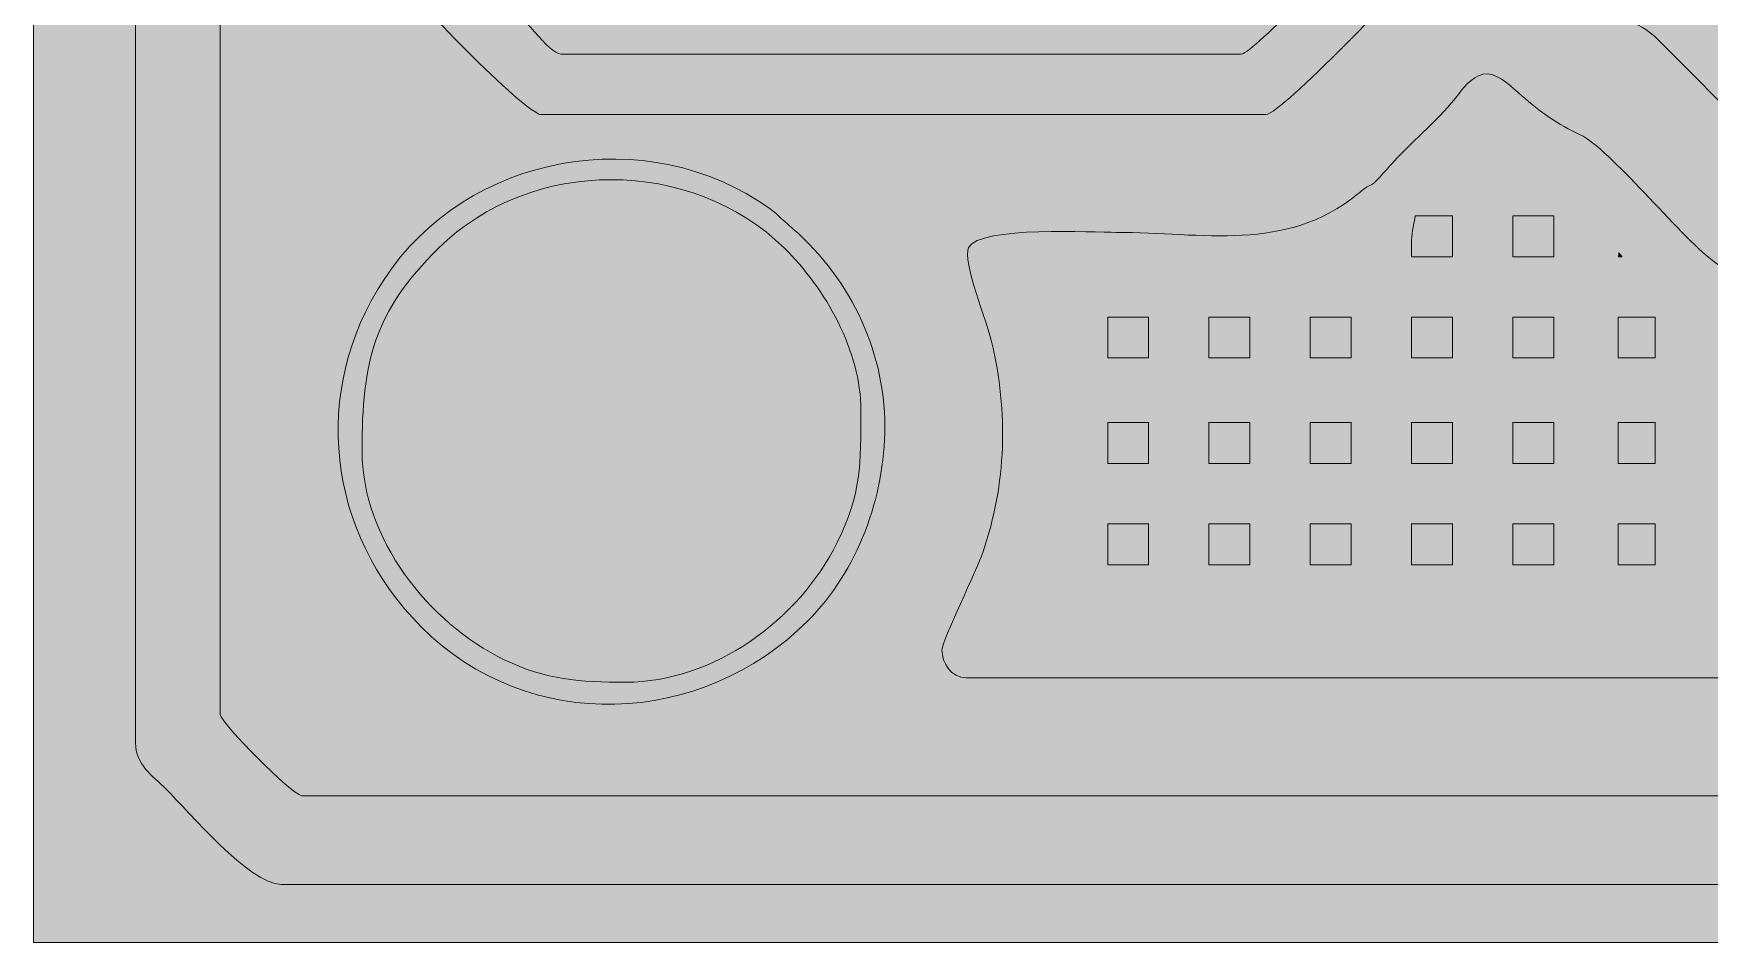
# Model space of a CAD drawing. Header units: centimetres. Extents: x 25 to 35.8, y -8.7 to 7.3.
# Drawn here: x 30.94 to 32.252, y -8.532 to -7.82 of the extents above; entities that cross this region are included whole.
import ezdxf

# ---------------------------------------------------------------- set-up
doc = ezdxf.new("R2010")
doc.units = ezdxf.units.CM
doc.header["$MEASUREMENT"] = 0
doc.layers.add('Layer 1', color=7, linetype='Continuous')

msp = doc.modelspace()

# ---------------------------------------------------------------- hatches: boundary and pattern name
at = {"layer": 'Layer 1', "true_color": 0x373435}
h = msp.add_hatch(color=250, dxfattribs=at)
edge = h.paths.add_edge_path()
edge.add_spline(control_points=[(35.77745, -1.10839), (35.77745, -1.10839), (35.77745, -8.53239), (35.77745, -8.53239), (35.77745, -8.53239), (30.93951, -8.53239), (30.93951, -8.53239), (30.93951, -8.53239), (30.93951, -1.10839), (30.93951, -1.10839), (30.93951, -1.10839), (35.77745, -1.10839), (35.77745, -1.10839)], knot_values=[0, 0, 0, 0, 0.25, 0.25, 0.25, 0.5, 0.5, 0.5, 0.75, 0.75, 0.75, 1, 1, 1, 1], degree=3, periodic=1)
h = msp.add_hatch(color=250, dxfattribs=at)
edge = h.paths.add_edge_path()
edge.add_spline(control_points=[(32.62337, -8.2873), (32.63618, -8.29073), (32.6405, -8.29642), (32.65702, -8.29642), (32.68964, -8.29642), (32.70435, -8.29317), (32.72679, -8.26769), (32.74755, -8.24412), (32.74572, -8.20861), (32.74572, -8.17913), (32.74572, -8.05296), (32.58631, -8.06451), (32.58404, -8.16621), (32.58371, -8.18112), (32.58833, -8.22464), (32.57955, -8.23542), (32.56919, -8.24815), (32.55475, -8.25971), (32.54301, -8.27145), (32.52298, -8.29147), (32.40591, -8.41433), (32.39357, -8.4174), (32.39357, -8.4174), (31.14947, -8.41741), (31.14947, -8.41741), (31.14149, -8.41605), (31.08705, -8.36159), (31.0857, -8.35373), (31.0857, -8.35373), (31.08568, -7.08726), (31.08568, -7.08726), (31.08808, -7.07629), (31.18237, -6.98686), (31.19829, -6.97093), (31.20502, -6.9642), (31.21814, -6.94714), (31.2265, -6.94477), (31.2265, -6.94477), (31.6257, -6.94422), (31.6257, -6.94422), (31.65722, -6.94359), (31.6748, -6.91656), (31.69502, -6.89633), (31.70928, -6.88207), (31.7459, -6.85069), (31.7459, -6.82992), (31.7459, -6.82992), (31.7459, -6.62992), (31.7459, -6.62992), (31.7459, -6.60748), (31.72052, -6.58902), (31.70613, -6.57463), (31.69392, -6.56242), (31.6722, -6.53667), (31.65774, -6.52959), (31.63605, -6.519), (31.34234, -6.52519), (31.29217, -6.52534), (31.28028, -6.52538), (31.26155, -6.52865), (31.25177, -6.52069), (31.2425, -6.51314), (31.18868, -6.45913), (31.18726, -6.45214), (31.18726, -6.45214), (31.18726, -4.04262), (31.18726, -4.04262), (31.18726, -4.03371), (31.23903, -3.98936), (31.2518, -3.97343), (31.27999, -3.98762), (31.31147, -3.99008), (31.33799, -3.97046), (31.35755, -3.95598), (31.37136, -3.93063), (31.37136, -3.90611), (31.37136, -3.83174), (31.27607, -3.79626), (31.22749, -3.86105), (31.20445, -3.89177), (31.2239, -3.9063), (31.20213, -3.92705), (31.18348, -3.94482), (31.11778, -4.00201), (31.11778, -4.02674), (31.11778, -4.02674), (31.11778, -6.46484), (31.11778, -6.46484), (31.11778, -6.49206), (31.14015, -6.50591), (31.15755, -6.52331), (31.17305, -6.53882), (31.20764, -6.57987), (31.22646, -6.58865), (31.24011, -6.59501), (31.25836, -6.59483), (31.27313, -6.59483), (31.27313, -6.59483), (31.5969, -6.59482), (31.5969, -6.59482), (31.60866, -6.59482), (31.62439, -6.59155), (31.63412, -6.59947), (31.64076, -6.60487), (31.67641, -6.63881), (31.67641, -6.64579), (31.67641, -6.64579), (31.67642, -6.81393), (31.67642, -6.81393), (31.67506, -6.82192), (31.62063, -6.87637), (31.61277, -6.87772), (31.61277, -6.87772), (31.20487, -6.8768), (31.20487, -6.8768), (31.19341, -6.87942), (31.19532, -6.87951), (31.18751, -6.88714), (31.18751, -6.88714), (31.1131, -6.96193), (31.1131, -6.96193), (31.09593, -6.97919), (31.01939, -7.04694), (31.01939, -7.06802), (31.01939, -7.06802), (31.01939, -8.37596), (31.01939, -8.37596), (31.01939, -8.39319), (31.03251, -8.40147), (31.04328, -8.41221), (31.06116, -8.43001), (31.10874, -8.48689), (31.13348, -8.48689), (31.13348, -8.48689), (32.40627, -8.48689), (32.40627, -8.48689), (32.42691, -8.48689), (32.4311, -8.48112), (32.44415, -8.46776), (32.47318, -8.43802), (32.50333, -8.40896), (32.53286, -8.37966), (32.55295, -8.35972), (32.57304, -8.33975), (32.59288, -8.31955), (32.60089, -8.3114), (32.61617, -8.29709), (32.62337, -8.2873)], knot_values=[0, 0, 0, 0, 0.0204082, 0.0204082, 0.0204082, 0.0408163, 0.0408163, 0.0408163, 0.0612245, 0.0612245, 0.0612245, 0.0816327, 0.0816327, 0.0816327, 0.1020408, 0.1020408, 0.1020408, 0.122449, 0.122449, 0.122449, 0.1428571, 0.1428571, 0.1428571, 0.1632653, 0.1632653, 0.1632653, 0.1836735, 0.1836735, 0.1836735, 0.2040816, 0.2040816, 0.2040816, 0.2244898, 0.2244898, 0.2244898, 0.244898, 0.244898, 0.244898, 0.2653061, 0.2653061, 0.2653061, 0.2857143, 0.2857143, 0.2857143, 0.3061224, 0.3061224, 0.3061224, 0.3265306, 0.3265306, 0.3265306, 0.3469388, 0.3469388, 0.3469388, 0.3673469, 0.3673469, 0.3673469, 0.3877551, 0.3877551, 0.3877551, 0.4081633, 0.4081633, 0.4081633, 0.4285714, 0.4285714, 0.4285714, 0.4489796, 0.4489796, 0.4489796, 0.4693878, 0.4693878, 0.4693878, 0.4897959, 0.4897959, 0.4897959, 0.5102041, 0.5102041, 0.5102041, 0.5306122, 0.5306122, 0.5306122, 0.5510204, 0.5510204, 0.5510204, 0.5714286, 0.5714286, 0.5714286, 0.5918367, 0.5918367, 0.5918367, 0.6122449, 0.6122449, 0.6122449, 0.6326531, 0.6326531, 0.6326531, 0.6530612, 0.6530612, 0.6530612, 0.6734694, 0.6734694, 0.6734694, 0.6938776, 0.6938776, 0.6938776, 0.7142857, 0.7142857, 0.7142857, 0.7346939, 0.7346939, 0.7346939, 0.755102, 0.755102, 0.755102, 0.7755102, 0.7755102, 0.7755102, 0.7959184, 0.7959184, 0.7959184, 0.8163265, 0.8163265, 0.8163265, 0.8367347, 0.8367347, 0.8367347, 0.8571429, 0.8571429, 0.8571429, 0.877551, 0.877551, 0.877551, 0.8979592, 0.8979592, 0.8979592, 0.9183673, 0.9183673, 0.9183673, 0.9387755, 0.9387755, 0.9387755, 0.9591837, 0.9591837, 0.9591837, 0.9795918, 0.9795918, 0.9795918, 1, 1, 1, 1], degree=3, periodic=1)
h = msp.add_hatch(color=250, dxfattribs=at)
edge = h.paths.add_edge_path()
edge.add_spline(control_points=[(31.27614, -7.72499), (31.27614, -7.72499), (31.3047, -7.72499), (31.3047, -7.72499), (31.3047, -7.72499), (31.3047, -7.62692), (31.3047, -7.62692), (31.3047, -7.62692), (31.19713, -7.62692), (31.19713, -7.62692), (31.19713, -7.62692), (31.19713, -7.72499), (31.19713, -7.72499), (31.19713, -7.72499), (31.22888, -7.72499), (31.22888, -7.72499), (31.22888, -7.72499), (31.22888, -7.77595), (31.22888, -7.77595), (31.22888, -7.78658), (31.326, -7.88372), (31.33662, -7.88372), (31.33662, -7.88372), (31.90477, -7.88372), (31.90477, -7.88372), (31.91714, -7.88372), (32.01497, -7.77947), (32.03147, -7.763), (32.04554, -7.74896), (32.05534, -7.74448), (32.05695, -7.72198), (32.05695, -7.72198), (32.05695, -7.54255), (32.05695, -7.54255), (32.06114, -7.53923), (32.06433, -7.53451), (32.06982, -7.53451), (32.06982, -7.53451), (32.13658, -7.53451), (32.13658, -7.53451), (32.1361, -7.5457), (32.13393, -7.55991), (32.14917, -7.55991), (32.14917, -7.55991), (32.24422, -7.55991), (32.24422, -7.55991), (32.24422, -7.55991), (32.24422, -7.46184), (32.24422, -7.46184), (32.24422, -7.46184), (32.13665, -7.46184), (32.13665, -7.46184), (32.13665, -7.46184), (32.13665, -7.48721), (32.13665, -7.48721), (32.11422, -7.48686), (32.06462, -7.48306), (32.0473, -7.48999), (32.03506, -7.49489), (32.02462, -7.50632), (32.0159, -7.51586), (32.00172, -7.53135), (32.0065, -7.55372), (32.00651, -7.57278), (32.00654, -7.61624), (32.00674, -7.6597), (32.00674, -7.70316), (32.00674, -7.72823), (32.00099, -7.72469), (31.9828, -7.74288), (31.96949, -7.75619), (31.89557, -7.83487), (31.88573, -7.83645), (31.88573, -7.83645), (31.35249, -7.83645), (31.35249, -7.83645), (31.34398, -7.83645), (31.31944, -7.8036), (31.31257, -7.79681), (31.2746, -7.75926), (31.27607, -7.77449), (31.27614, -7.72499)], knot_values=[0, 0, 0, 0, 0.037037, 0.037037, 0.037037, 0.0740741, 0.0740741, 0.0740741, 0.1111111, 0.1111111, 0.1111111, 0.1481481, 0.1481481, 0.1481481, 0.1851852, 0.1851852, 0.1851852, 0.2222222, 0.2222222, 0.2222222, 0.2592593, 0.2592593, 0.2592593, 0.2962963, 0.2962963, 0.2962963, 0.3333333, 0.3333333, 0.3333333, 0.3703704, 0.3703704, 0.3703704, 0.4074074, 0.4074074, 0.4074074, 0.4444444, 0.4444444, 0.4444444, 0.4814815, 0.4814815, 0.4814815, 0.5185185, 0.5185185, 0.5185185, 0.5555556, 0.5555556, 0.5555556, 0.5925926, 0.5925926, 0.5925926, 0.6296296, 0.6296296, 0.6296296, 0.6666667, 0.6666667, 0.6666667, 0.7037037, 0.7037037, 0.7037037, 0.7407407, 0.7407407, 0.7407407, 0.7777778, 0.7777778, 0.7777778, 0.8148148, 0.8148148, 0.8148148, 0.8518519, 0.8518519, 0.8518519, 0.8888889, 0.8888889, 0.8888889, 0.9259259, 0.9259259, 0.9259259, 0.962963, 0.962963, 0.962963, 1, 1, 1, 1], degree=3, periodic=1)
h = msp.add_hatch(color=250, dxfattribs=at)
edge = h.paths.add_edge_path()
edge.add_spline(control_points=[(33.07616, -7.48723), (33.01911, -7.48696), (33.02649, -7.47928), (32.98545, -7.52365), (32.97414, -7.53588), (32.97748, -7.54114), (32.97767, -7.55681), (32.97767, -7.55681), (32.97777, -7.67119), (32.97777, -7.67119), (32.97778, -7.68728), (32.98288, -7.72637), (32.97169, -7.73847), (32.95366, -7.75797), (32.83, -7.884), (32.81889, -7.88724), (32.81889, -7.88724), (32.34279, -7.88724), (32.34279, -7.88724), (32.33276, -7.88724), (32.31721, -7.86292), (32.31089, -7.85575), (32.30046, -7.8439), (32.28861, -7.8334), (32.27746, -7.82225), (32.26635, -7.81113), (32.25524, -7.80002), (32.24413, -7.78891), (32.21119, -7.75596), (32.21545, -7.77051), (32.21564, -7.72499), (32.21564, -7.72499), (32.24422, -7.72499), (32.24422, -7.72499), (32.24422, -7.72499), (32.24422, -7.62692), (32.24422, -7.62692), (32.24422, -7.62692), (32.13665, -7.62692), (32.13665, -7.62692), (32.13665, -7.62692), (32.13665, -7.72499), (32.13665, -7.72499), (32.13665, -7.72499), (32.16839, -7.72499), (32.16839, -7.72499), (32.16844, -7.85967), (32.17199, -7.78367), (32.21297, -7.82643), (32.21297, -7.82643), (32.28592, -7.8995), (32.28592, -7.8995), (32.29424, -7.90783), (32.31524, -7.93451), (32.32692, -7.93451), (32.32692, -7.93451), (32.83159, -7.93451), (32.83159, -7.93451), (32.848, -7.93451), (32.84953, -7.92738), (32.85842, -7.91702), (32.85842, -7.91702), (32.99263, -7.78442), (32.99263, -7.78442), (33.00291, -7.78218), (33.01431, -7.78752), (33.02169, -7.7745), (33.0286, -7.7623), (33.02511, -7.61211), (33.02503, -7.58546), (33.02487, -7.5332), (33.02749, -7.53444), (33.07609, -7.53451), (33.07561, -7.54571), (33.07344, -7.55991), (33.08869, -7.55991), (33.08869, -7.55991), (33.18373, -7.55991), (33.18373, -7.55991), (33.18373, -7.55991), (33.18373, -7.46184), (33.18373, -7.46184), (33.18373, -7.46184), (33.07616, -7.46184), (33.07616, -7.46184), (33.07616, -7.46184), (33.07616, -7.48723), (33.07616, -7.48723)], knot_values=[0, 0, 0, 0, 0.0344828, 0.0344828, 0.0344828, 0.0689655, 0.0689655, 0.0689655, 0.1034483, 0.1034483, 0.1034483, 0.137931, 0.137931, 0.137931, 0.1724138, 0.1724138, 0.1724138, 0.2068966, 0.2068966, 0.2068966, 0.2413793, 0.2413793, 0.2413793, 0.2758621, 0.2758621, 0.2758621, 0.3103448, 0.3103448, 0.3103448, 0.3448276, 0.3448276, 0.3448276, 0.3793103, 0.3793103, 0.3793103, 0.4137931, 0.4137931, 0.4137931, 0.4482759, 0.4482759, 0.4482759, 0.4827586, 0.4827586, 0.4827586, 0.5172414, 0.5172414, 0.5172414, 0.5517241, 0.5517241, 0.5517241, 0.5862069, 0.5862069, 0.5862069, 0.6206897, 0.6206897, 0.6206897, 0.6551724, 0.6551724, 0.6551724, 0.6896552, 0.6896552, 0.6896552, 0.7241379, 0.7241379, 0.7241379, 0.7586207, 0.7586207, 0.7586207, 0.7931034, 0.7931034, 0.7931034, 0.8275862, 0.8275862, 0.8275862, 0.862069, 0.862069, 0.862069, 0.8965517, 0.8965517, 0.8965517, 0.9310345, 0.9310345, 0.9310345, 0.9655172, 0.9655172, 0.9655172, 1, 1, 1, 1], degree=3, periodic=1)
h = msp.add_hatch(color=250, dxfattribs=at)
edge = h.paths.add_edge_path()
edge.add_spline(control_points=[(32.52988, -8.05215), (32.52988, -8.02069), (32.48741, -8.02691), (32.46658, -8.02692), (32.44013, -8.02693), (32.41367, -8.02692), (32.38722, -8.02692), (32.32932, -8.02692), (32.30392, -8.03571), (32.25567, -7.99903), (32.22721, -7.9774), (32.17388, -7.9104), (32.15094, -7.89972), (32.13344, -7.89158), (32.11953, -7.88162), (32.10506, -7.86906), (32.09826, -7.86314), (32.08747, -7.85223), (32.07799, -7.85201), (32.06868, -7.85179), (32.0611, -7.86073), (32.05599, -7.86746), (32.04108, -7.8871), (32.0215, -7.90257), (32.00489, -7.92073), (32.00319, -7.92258), (31.99023, -7.93732), (31.98827, -7.93838), (31.98359, -7.94036), (31.9808, -7.94274), (31.97681, -7.94598), (31.91993, -7.9922), (31.8554, -7.97613), (31.78733, -7.97613), (31.77099, -7.97613), (31.68081, -7.97093), (31.67186, -7.98806), (31.66655, -7.99822), (31.68675, -8.04801), (31.68994, -8.06161), (31.70305, -8.11744), (31.70155, -8.17259), (31.68301, -8.22692), (31.6789, -8.23898), (31.65102, -8.29676), (31.65102, -8.30294), (31.65102, -8.31367), (31.65829, -8.32499), (31.66989, -8.32499), (31.66989, -8.32499), (32.35548, -8.32499), (32.35548, -8.32499), (32.36804, -8.32499), (32.45552, -8.23077), (32.47107, -8.21539), (32.48585, -8.20078), (32.4917, -8.19977), (32.49196, -8.17615), (32.49229, -8.14593), (32.49664, -8.11495), (32.51094, -8.08794), (32.51547, -8.07938), (32.52988, -8.06081), (32.52988, -8.05215)], knot_values=[0, 0, 0, 0, 0.047619, 0.047619, 0.047619, 0.0952381, 0.0952381, 0.0952381, 0.1428571, 0.1428571, 0.1428571, 0.1904762, 0.1904762, 0.1904762, 0.2380952, 0.2380952, 0.2380952, 0.2857143, 0.2857143, 0.2857143, 0.3333333, 0.3333333, 0.3333333, 0.3809524, 0.3809524, 0.3809524, 0.4285714, 0.4285714, 0.4285714, 0.4761905, 0.4761905, 0.4761905, 0.5238095, 0.5238095, 0.5238095, 0.5714286, 0.5714286, 0.5714286, 0.6190476, 0.6190476, 0.6190476, 0.6666667, 0.6666667, 0.6666667, 0.7142857, 0.7142857, 0.7142857, 0.7619048, 0.7619048, 0.7619048, 0.8095238, 0.8095238, 0.8095238, 0.8571429, 0.8571429, 0.8571429, 0.9047619, 0.9047619, 0.9047619, 0.952381, 0.952381, 0.952381, 1, 1, 1, 1], degree=3, periodic=1)
h = msp.add_hatch(color=250, dxfattribs=at)
edge = h.paths.add_edge_path()
edge.add_spline(control_points=[(31.60624, -8.12834), (31.60624, -8.06621), (31.57711, -8.00912), (31.52998, -7.9695), (31.52516, -7.96545), (31.52139, -7.9613), (31.51619, -7.95756), (31.42017, -7.88866), (31.27899, -7.91392), (31.21402, -8.01293), (31.15636, -8.1008), (31.16939, -8.21123), (31.24321, -8.28525), (31.3274, -8.36968), (31.46268, -8.36374), (31.54589, -8.28051), (31.58519, -8.24121), (31.60624, -8.18346), (31.60624, -8.12834)], knot_values=[0, 0, 0, 0, 0.1666667, 0.1666667, 0.1666667, 0.3333333, 0.3333333, 0.3333333, 0.5, 0.5, 0.5, 0.6666667, 0.6666667, 0.6666667, 0.8333333, 0.8333333, 0.8333333, 1, 1, 1, 1], degree=3, periodic=1)
h = msp.add_hatch(color=250, dxfattribs=at)
edge = h.paths.add_edge_path()
edge.add_spline(control_points=[(31.58754, -8.11564), (31.58754, -8.15791), (31.58805, -8.18017), (31.56888, -8.21916), (31.53902, -8.27985), (31.47222, -8.32851), (31.40327, -8.32851), (31.36711, -8.32851), (31.34142, -8.32685), (31.30823, -8.31089), (31.24865, -8.28223), (31.19679, -8.2152), (31.19679, -8.14738), (31.19679, -8.07721), (31.20581, -8.03885), (31.25693, -7.98834), (31.32925, -7.91689), (31.455, -7.91721), (31.52741, -7.98834), (31.55994, -8.0203), (31.58754, -8.06916), (31.58754, -8.11564)], knot_values=[0, 0, 0, 0, 0.1428571, 0.1428571, 0.1428571, 0.2857143, 0.2857143, 0.2857143, 0.4285714, 0.4285714, 0.4285714, 0.5714286, 0.5714286, 0.5714286, 0.7142857, 0.7142857, 0.7142857, 0.8571429, 0.8571429, 0.8571429, 1, 1, 1, 1], degree=3, periodic=1)
h = msp.add_hatch(color=250, dxfattribs=at)
edge = h.paths.add_edge_path()
edge.add_spline(control_points=[(32.05095, -7.96308), (32.05095, -7.96308), (32.05095, -7.99518), (32.05095, -7.99518), (32.05095, -7.99518), (32.01886, -7.99518), (32.01886, -7.99518), (32.01886, -7.99518), (32.01886, -7.9823), (32.01886, -7.9823), (32.01886, -7.97503), (32.02081, -7.96967), (32.02172, -7.96308), (32.02172, -7.96308), (32.05095, -7.96308), (32.05095, -7.96308)], knot_values=[0, 0, 0, 0, 0.2, 0.2, 0.2, 0.4, 0.4, 0.4, 0.6, 0.6, 0.6, 0.8, 0.8, 0.8, 1, 1, 1, 1], degree=3, periodic=1)
h = msp.add_hatch(color=250, dxfattribs=at)
edge = h.paths.add_edge_path()
edge.add_spline(control_points=[(32.1303, -7.96308), (32.1303, -7.96308), (32.1303, -7.99518), (32.1303, -7.99518), (32.1303, -7.99518), (32.09821, -7.99518), (32.09821, -7.99518), (32.09821, -7.99518), (32.09821, -7.96308), (32.09821, -7.96308), (32.09821, -7.96308), (32.1303, -7.96308), (32.1303, -7.96308)], knot_values=[0, 0, 0, 0, 0.25, 0.25, 0.25, 0.5, 0.5, 0.5, 0.75, 0.75, 0.75, 1, 1, 1, 1], degree=3, periodic=1)
h = msp.add_hatch(color=250, dxfattribs=at)
edge = h.paths.add_edge_path()
edge.add_spline(control_points=[(32.18106, -7.9922), (32.18106, -7.9922), (32.18372, -7.99518), (32.18372, -7.99518), (32.18372, -7.99518), (32.1809, -7.99518), (32.1809, -7.99518), (32.1809, -7.99518), (32.18106, -7.9922), (32.18106, -7.9922)], knot_values=[0, 0, 0, 0, 0.3333333, 0.3333333, 0.3333333, 0.6666667, 0.6666667, 0.6666667, 1, 1, 1, 1], degree=3, periodic=1)
h = msp.add_hatch(color=250, dxfattribs=at)
edge = h.paths.add_edge_path()
edge.add_spline(control_points=[(31.8129, -8.04245), (31.8129, -8.04245), (31.8129, -8.07454), (31.8129, -8.07454), (31.8129, -8.07454), (31.78081, -8.07454), (31.78081, -8.07454), (31.78081, -8.07454), (31.78081, -8.04245), (31.78081, -8.04245), (31.78081, -8.04245), (31.8129, -8.04245), (31.8129, -8.04245)], knot_values=[0, 0, 0, 0, 0.25, 0.25, 0.25, 0.5, 0.5, 0.5, 0.75, 0.75, 0.75, 1, 1, 1, 1], degree=3, periodic=1)
h = msp.add_hatch(color=250, dxfattribs=at)
edge = h.paths.add_edge_path()
edge.add_spline(control_points=[(31.89225, -8.04245), (31.89225, -8.04245), (31.89225, -8.07454), (31.89225, -8.07454), (31.89225, -8.07454), (31.86016, -8.07454), (31.86016, -8.07454), (31.86016, -8.07454), (31.86016, -8.04245), (31.86016, -8.04245), (31.86016, -8.04245), (31.89225, -8.04245), (31.89225, -8.04245)], knot_values=[0, 0, 0, 0, 0.25, 0.25, 0.25, 0.5, 0.5, 0.5, 0.75, 0.75, 0.75, 1, 1, 1, 1], degree=3, periodic=1)
h = msp.add_hatch(color=250, dxfattribs=at)
edge = h.paths.add_edge_path()
edge.add_spline(control_points=[(31.9716, -8.04245), (31.9716, -8.04245), (31.9716, -8.07454), (31.9716, -8.07454), (31.9716, -8.07454), (31.93951, -8.07454), (31.93951, -8.07454), (31.93951, -8.07454), (31.93951, -8.04245), (31.93951, -8.04245), (31.93951, -8.04245), (31.9716, -8.04245), (31.9716, -8.04245)], knot_values=[0, 0, 0, 0, 0.25, 0.25, 0.25, 0.5, 0.5, 0.5, 0.75, 0.75, 0.75, 1, 1, 1, 1], degree=3, periodic=1)
h = msp.add_hatch(color=250, dxfattribs=at)
edge = h.paths.add_edge_path()
edge.add_spline(control_points=[(32.05095, -8.04245), (32.05095, -8.04245), (32.05095, -8.07454), (32.05095, -8.07454), (32.05095, -8.07454), (32.01886, -8.07454), (32.01886, -8.07454), (32.01886, -8.07454), (32.01886, -8.04245), (32.01886, -8.04245), (32.01886, -8.04245), (32.05095, -8.04245), (32.05095, -8.04245)], knot_values=[0, 0, 0, 0, 0.25, 0.25, 0.25, 0.5, 0.5, 0.5, 0.75, 0.75, 0.75, 1, 1, 1, 1], degree=3, periodic=1)
h = msp.add_hatch(color=250, dxfattribs=at)
edge = h.paths.add_edge_path()
edge.add_spline(control_points=[(32.1303, -8.04245), (32.1303, -8.04245), (32.1303, -8.07454), (32.1303, -8.07454), (32.1303, -8.07454), (32.09821, -8.07454), (32.09821, -8.07454), (32.09821, -8.07454), (32.09821, -8.04245), (32.09821, -8.04245), (32.09821, -8.04245), (32.1303, -8.04245), (32.1303, -8.04245)], knot_values=[0, 0, 0, 0, 0.25, 0.25, 0.25, 0.5, 0.5, 0.5, 0.75, 0.75, 0.75, 1, 1, 1, 1], degree=3, periodic=1)
h = msp.add_hatch(color=250, dxfattribs=at)
edge = h.paths.add_edge_path()
edge.add_spline(control_points=[(32.20965, -8.04245), (32.20965, -8.04245), (32.20965, -8.07454), (32.20965, -8.07454), (32.20965, -8.07454), (32.18074, -8.07454), (32.18074, -8.07454), (32.18074, -8.07454), (32.18074, -8.04245), (32.18074, -8.04245), (32.18074, -8.04245), (32.20965, -8.04245), (32.20965, -8.04245)], knot_values=[0, 0, 0, 0, 0.25, 0.25, 0.25, 0.5, 0.5, 0.5, 0.75, 0.75, 0.75, 1, 1, 1, 1], degree=3, periodic=1)
h = msp.add_hatch(color=250, dxfattribs=at)
edge = h.paths.add_edge_path()
edge.add_spline(control_points=[(31.8129, -8.12499), (31.8129, -8.12499), (31.8129, -8.15708), (31.8129, -8.15708), (31.8129, -8.15708), (31.78081, -8.15708), (31.78081, -8.15708), (31.78081, -8.15708), (31.78081, -8.12499), (31.78081, -8.12499), (31.78081, -8.12499), (31.8129, -8.12499), (31.8129, -8.12499)], knot_values=[0, 0, 0, 0, 0.25, 0.25, 0.25, 0.5, 0.5, 0.5, 0.75, 0.75, 0.75, 1, 1, 1, 1], degree=3, periodic=1)
h = msp.add_hatch(color=250, dxfattribs=at)
edge = h.paths.add_edge_path()
edge.add_spline(control_points=[(31.89225, -8.12499), (31.89225, -8.12499), (31.89225, -8.15708), (31.89225, -8.15708), (31.89225, -8.15708), (31.86016, -8.15708), (31.86016, -8.15708), (31.86016, -8.15708), (31.86016, -8.12499), (31.86016, -8.12499), (31.86016, -8.12499), (31.89225, -8.12499), (31.89225, -8.12499)], knot_values=[0, 0, 0, 0, 0.25, 0.25, 0.25, 0.5, 0.5, 0.5, 0.75, 0.75, 0.75, 1, 1, 1, 1], degree=3, periodic=1)
h = msp.add_hatch(color=250, dxfattribs=at)
edge = h.paths.add_edge_path()
edge.add_spline(control_points=[(31.9716, -8.12499), (31.9716, -8.12499), (31.9716, -8.15708), (31.9716, -8.15708), (31.9716, -8.15708), (31.93951, -8.15708), (31.93951, -8.15708), (31.93951, -8.15708), (31.93951, -8.12499), (31.93951, -8.12499), (31.93951, -8.12499), (31.9716, -8.12499), (31.9716, -8.12499)], knot_values=[0, 0, 0, 0, 0.25, 0.25, 0.25, 0.5, 0.5, 0.5, 0.75, 0.75, 0.75, 1, 1, 1, 1], degree=3, periodic=1)
h = msp.add_hatch(color=250, dxfattribs=at)
edge = h.paths.add_edge_path()
edge.add_spline(control_points=[(32.05095, -8.12499), (32.05095, -8.12499), (32.05095, -8.15708), (32.05095, -8.15708), (32.05095, -8.15708), (32.01886, -8.15708), (32.01886, -8.15708), (32.01886, -8.15708), (32.01886, -8.12499), (32.01886, -8.12499), (32.01886, -8.12499), (32.05095, -8.12499), (32.05095, -8.12499)], knot_values=[0, 0, 0, 0, 0.25, 0.25, 0.25, 0.5, 0.5, 0.5, 0.75, 0.75, 0.75, 1, 1, 1, 1], degree=3, periodic=1)
h = msp.add_hatch(color=250, dxfattribs=at)
edge = h.paths.add_edge_path()
edge.add_spline(control_points=[(32.1303, -8.12499), (32.1303, -8.12499), (32.1303, -8.15708), (32.1303, -8.15708), (32.1303, -8.15708), (32.09821, -8.15708), (32.09821, -8.15708), (32.09821, -8.15708), (32.09821, -8.12499), (32.09821, -8.12499), (32.09821, -8.12499), (32.1303, -8.12499), (32.1303, -8.12499)], knot_values=[0, 0, 0, 0, 0.25, 0.25, 0.25, 0.5, 0.5, 0.5, 0.75, 0.75, 0.75, 1, 1, 1, 1], degree=3, periodic=1)
h = msp.add_hatch(color=250, dxfattribs=at)
edge = h.paths.add_edge_path()
edge.add_spline(control_points=[(32.20965, -8.12499), (32.20965, -8.12499), (32.20965, -8.15708), (32.20965, -8.15708), (32.20965, -8.15708), (32.18074, -8.15708), (32.18074, -8.15708), (32.18074, -8.15708), (32.18074, -8.12499), (32.18074, -8.12499), (32.18074, -8.12499), (32.20965, -8.12499), (32.20965, -8.12499)], knot_values=[0, 0, 0, 0, 0.25, 0.25, 0.25, 0.5, 0.5, 0.5, 0.75, 0.75, 0.75, 1, 1, 1, 1], degree=3, periodic=1)
h = msp.add_hatch(color=250, dxfattribs=at)
edge = h.paths.add_edge_path()
edge.add_spline(control_points=[(31.8129, -8.20435), (31.8129, -8.20435), (31.8129, -8.23645), (31.8129, -8.23645), (31.8129, -8.23645), (31.78081, -8.23645), (31.78081, -8.23645), (31.78081, -8.23645), (31.78081, -8.20435), (31.78081, -8.20435), (31.78081, -8.20435), (31.8129, -8.20435), (31.8129, -8.20435)], knot_values=[0, 0, 0, 0, 0.25, 0.25, 0.25, 0.5, 0.5, 0.5, 0.75, 0.75, 0.75, 1, 1, 1, 1], degree=3, periodic=1)
h = msp.add_hatch(color=250, dxfattribs=at)
edge = h.paths.add_edge_path()
edge.add_spline(control_points=[(31.89225, -8.20435), (31.89225, -8.20435), (31.89225, -8.23645), (31.89225, -8.23645), (31.89225, -8.23645), (31.86016, -8.23645), (31.86016, -8.23645), (31.86016, -8.23645), (31.86016, -8.20435), (31.86016, -8.20435), (31.86016, -8.20435), (31.89225, -8.20435), (31.89225, -8.20435)], knot_values=[0, 0, 0, 0, 0.25, 0.25, 0.25, 0.5, 0.5, 0.5, 0.75, 0.75, 0.75, 1, 1, 1, 1], degree=3, periodic=1)
h = msp.add_hatch(color=250, dxfattribs=at)
edge = h.paths.add_edge_path()
edge.add_spline(control_points=[(31.9716, -8.20435), (31.9716, -8.20435), (31.9716, -8.23645), (31.9716, -8.23645), (31.9716, -8.23645), (31.93951, -8.23645), (31.93951, -8.23645), (31.93951, -8.23645), (31.93951, -8.20435), (31.93951, -8.20435), (31.93951, -8.20435), (31.9716, -8.20435), (31.9716, -8.20435)], knot_values=[0, 0, 0, 0, 0.25, 0.25, 0.25, 0.5, 0.5, 0.5, 0.75, 0.75, 0.75, 1, 1, 1, 1], degree=3, periodic=1)
h = msp.add_hatch(color=250, dxfattribs=at)
edge = h.paths.add_edge_path()
edge.add_spline(control_points=[(32.05095, -8.20435), (32.05095, -8.20435), (32.05095, -8.23645), (32.05095, -8.23645), (32.05095, -8.23645), (32.01886, -8.23645), (32.01886, -8.23645), (32.01886, -8.23645), (32.01886, -8.20435), (32.01886, -8.20435), (32.01886, -8.20435), (32.05095, -8.20435), (32.05095, -8.20435)], knot_values=[0, 0, 0, 0, 0.25, 0.25, 0.25, 0.5, 0.5, 0.5, 0.75, 0.75, 0.75, 1, 1, 1, 1], degree=3, periodic=1)
h = msp.add_hatch(color=250, dxfattribs=at)
edge = h.paths.add_edge_path()
edge.add_spline(control_points=[(32.1303, -8.20435), (32.1303, -8.20435), (32.1303, -8.23645), (32.1303, -8.23645), (32.1303, -8.23645), (32.09821, -8.23645), (32.09821, -8.23645), (32.09821, -8.23645), (32.09821, -8.20435), (32.09821, -8.20435), (32.09821, -8.20435), (32.1303, -8.20435), (32.1303, -8.20435)], knot_values=[0, 0, 0, 0, 0.25, 0.25, 0.25, 0.5, 0.5, 0.5, 0.75, 0.75, 0.75, 1, 1, 1, 1], degree=3, periodic=1)
h = msp.add_hatch(color=250, dxfattribs=at)
edge = h.paths.add_edge_path()
edge.add_spline(control_points=[(32.20965, -8.20435), (32.20965, -8.20435), (32.20965, -8.23645), (32.20965, -8.23645), (32.20965, -8.23645), (32.18074, -8.23645), (32.18074, -8.23645), (32.18074, -8.23645), (32.18074, -8.20435), (32.18074, -8.20435), (32.18074, -8.20435), (32.20965, -8.20435), (32.20965, -8.20435)], knot_values=[0, 0, 0, 0, 0.25, 0.25, 0.25, 0.5, 0.5, 0.5, 0.75, 0.75, 0.75, 1, 1, 1, 1], degree=3, periodic=1)

# ---------------------------------------------------------------- linework, layer by layer
at = {"layer": 'Layer 1', "color": 250, "lineweight": 9}
for points, knots in [([(35.77745, -1.10839), (35.77745, -1.10839), (35.77745, -8.53239), (35.77745, -8.53239), (35.77745, -8.53239), (30.93951, -8.53239), (30.93951, -8.53239), (30.93951, -8.53239), (30.93951, -1.10839), (30.93951, -1.10839), (30.93951, -1.10839), (35.77745, -1.10839), (35.77745, -1.10839)], [0, 0, 0, 0, 0.25, 0.25, 0.25, 0.5, 0.5, 0.5, 0.75, 0.75, 0.75, 1, 1, 1, 1]), ([(32.62337, -8.2873), (32.63618, -8.29073), (32.6405, -8.29642), (32.65702, -8.29642), (32.68964, -8.29642), (32.70435, -8.29317), (32.72679, -8.26769), (32.74755, -8.24412), (32.74572, -8.20861), (32.74572, -8.17913), (32.74572, -8.05296), (32.58631, -8.06451), (32.58404, -8.16621), (32.58371, -8.18112), (32.58833, -8.22464), (32.57955, -8.23542), (32.56919, -8.24815), (32.55475, -8.25971), (32.54301, -8.27145), (32.52298, -8.29147), (32.40591, -8.41433), (32.39357, -8.4174), (32.39357, -8.4174), (31.14947, -8.41741), (31.14947, -8.41741), (31.14149, -8.41605), (31.08705, -8.36159), (31.0857, -8.35373), (31.0857, -8.35373), (31.08568, -7.08726), (31.08568, -7.08726), (31.08808, -7.07629), (31.18237, -6.98686), (31.19829, -6.97093), (31.20502, -6.9642), (31.21814, -6.94714), (31.2265, -6.94477), (31.2265, -6.94477), (31.6257, -6.94422), (31.6257, -6.94422), (31.65722, -6.94359), (31.6748, -6.91656), (31.69502, -6.89633), (31.70928, -6.88207), (31.7459, -6.85069), (31.7459, -6.82992), (31.7459, -6.82992), (31.7459, -6.62992), (31.7459, -6.62992), (31.7459, -6.60748), (31.72052, -6.58902), (31.70613, -6.57463), (31.69392, -6.56242), (31.6722, -6.53667), (31.65774, -6.52959), (31.63605, -6.519), (31.34234, -6.52519), (31.29217, -6.52534), (31.28028, -6.52538), (31.26155, -6.52865), (31.25177, -6.52069), (31.2425, -6.51314), (31.18868, -6.45913), (31.18726, -6.45214), (31.18726, -6.45214), (31.18726, -4.04262), (31.18726, -4.04262), (31.18726, -4.03371), (31.23903, -3.98936), (31.2518, -3.97343), (31.27999, -3.98762), (31.31147, -3.99008), (31.33799, -3.97046), (31.35755, -3.95598), (31.37136, -3.93063), (31.37136, -3.90611), (31.37136, -3.83174), (31.27607, -3.79626), (31.22749, -3.86105), (31.20445, -3.89177), (31.2239, -3.9063), (31.20213, -3.92705), (31.18348, -3.94482), (31.11778, -4.00201), (31.11778, -4.02674), (31.11778, -4.02674), (31.11778, -6.46484), (31.11778, -6.46484), (31.11778, -6.49206), (31.14015, -6.50591), (31.15755, -6.52331), (31.17305, -6.53882), (31.20764, -6.57987), (31.22646, -6.58865), (31.24011, -6.59501), (31.25836, -6.59483), (31.27313, -6.59483), (31.27313, -6.59483), (31.5969, -6.59482), (31.5969, -6.59482), (31.60866, -6.59482), (31.62439, -6.59155), (31.63412, -6.59947), (31.64076, -6.60487), (31.67641, -6.63881), (31.67641, -6.64579), (31.67641, -6.64579), (31.67642, -6.81393), (31.67642, -6.81393), (31.67506, -6.82192), (31.62063, -6.87637), (31.61277, -6.87772), (31.61277, -6.87772), (31.20487, -6.8768), (31.20487, -6.8768), (31.19341, -6.87942), (31.19532, -6.87951), (31.18751, -6.88714), (31.18751, -6.88714), (31.1131, -6.96193), (31.1131, -6.96193), (31.09593, -6.97919), (31.01939, -7.04694), (31.01939, -7.06802), (31.01939, -7.06802), (31.01939, -8.37596), (31.01939, -8.37596), (31.01939, -8.39319), (31.03251, -8.40147), (31.04328, -8.41221), (31.06116, -8.43001), (31.10874, -8.48689), (31.13348, -8.48689), (31.13348, -8.48689), (32.40627, -8.48689), (32.40627, -8.48689), (32.42691, -8.48689), (32.4311, -8.48112), (32.44415, -8.46776), (32.47318, -8.43802), (32.50333, -8.40896), (32.53286, -8.37966), (32.55295, -8.35972), (32.57304, -8.33975), (32.59288, -8.31955), (32.60089, -8.3114), (32.61617, -8.29709), (32.62337, -8.2873)], [0, 0, 0, 0, 0.0204082, 0.0204082, 0.0204082, 0.0408163, 0.0408163, 0.0408163, 0.0612245, 0.0612245, 0.0612245, 0.0816327, 0.0816327, 0.0816327, 0.1020408, 0.1020408, 0.1020408, 0.122449, 0.122449, 0.122449, 0.1428571, 0.1428571, 0.1428571, 0.1632653, 0.1632653, 0.1632653, 0.1836735, 0.1836735, 0.1836735, 0.2040816, 0.2040816, 0.2040816, 0.2244898, 0.2244898, 0.2244898, 0.244898, 0.244898, 0.244898, 0.2653061, 0.2653061, 0.2653061, 0.2857143, 0.2857143, 0.2857143, 0.3061224, 0.3061224, 0.3061224, 0.3265306, 0.3265306, 0.3265306, 0.3469388, 0.3469388, 0.3469388, 0.3673469, 0.3673469, 0.3673469, 0.3877551, 0.3877551, 0.3877551, 0.4081633, 0.4081633, 0.4081633, 0.4285714, 0.4285714, 0.4285714, 0.4489796, 0.4489796, 0.4489796, 0.4693878, 0.4693878, 0.4693878, 0.4897959, 0.4897959, 0.4897959, 0.5102041, 0.5102041, 0.5102041, 0.5306122, 0.5306122, 0.5306122, 0.5510204, 0.5510204, 0.5510204, 0.5714286, 0.5714286, 0.5714286, 0.5918367, 0.5918367, 0.5918367, 0.6122449, 0.6122449, 0.6122449, 0.6326531, 0.6326531, 0.6326531, 0.6530612, 0.6530612, 0.6530612, 0.6734694, 0.6734694, 0.6734694, 0.6938776, 0.6938776, 0.6938776, 0.7142857, 0.7142857, 0.7142857, 0.7346939, 0.7346939, 0.7346939, 0.755102, 0.755102, 0.755102, 0.7755102, 0.7755102, 0.7755102, 0.7959184, 0.7959184, 0.7959184, 0.8163265, 0.8163265, 0.8163265, 0.8367347, 0.8367347, 0.8367347, 0.8571429, 0.8571429, 0.8571429, 0.877551, 0.877551, 0.877551, 0.8979592, 0.8979592, 0.8979592, 0.9183673, 0.9183673, 0.9183673, 0.9387755, 0.9387755, 0.9387755, 0.9591837, 0.9591837, 0.9591837, 0.9795918, 0.9795918, 0.9795918, 1, 1, 1, 1]), ([(31.27614, -7.72499), (31.27614, -7.72499), (31.3047, -7.72499), (31.3047, -7.72499), (31.3047, -7.72499), (31.3047, -7.62692), (31.3047, -7.62692), (31.3047, -7.62692), (31.19713, -7.62692), (31.19713, -7.62692), (31.19713, -7.62692), (31.19713, -7.72499), (31.19713, -7.72499), (31.19713, -7.72499), (31.22888, -7.72499), (31.22888, -7.72499), (31.22888, -7.72499), (31.22888, -7.77595), (31.22888, -7.77595), (31.22888, -7.78658), (31.326, -7.88372), (31.33662, -7.88372), (31.33662, -7.88372), (31.90477, -7.88372), (31.90477, -7.88372), (31.91714, -7.88372), (32.01497, -7.77947), (32.03147, -7.763), (32.04554, -7.74896), (32.05534, -7.74448), (32.05695, -7.72198), (32.05695, -7.72198), (32.05695, -7.54255), (32.05695, -7.54255), (32.06114, -7.53923), (32.06433, -7.53451), (32.06982, -7.53451), (32.06982, -7.53451), (32.13658, -7.53451), (32.13658, -7.53451), (32.1361, -7.5457), (32.13393, -7.55991), (32.14917, -7.55991), (32.14917, -7.55991), (32.24422, -7.55991), (32.24422, -7.55991), (32.24422, -7.55991), (32.24422, -7.46184), (32.24422, -7.46184), (32.24422, -7.46184), (32.13665, -7.46184), (32.13665, -7.46184), (32.13665, -7.46184), (32.13665, -7.48721), (32.13665, -7.48721), (32.11422, -7.48686), (32.06462, -7.48306), (32.0473, -7.48999), (32.03506, -7.49489), (32.02462, -7.50632), (32.0159, -7.51586), (32.00172, -7.53135), (32.0065, -7.55372), (32.00651, -7.57278), (32.00654, -7.61624), (32.00674, -7.6597), (32.00674, -7.70316), (32.00674, -7.72823), (32.00099, -7.72469), (31.9828, -7.74288), (31.96949, -7.75619), (31.89557, -7.83487), (31.88573, -7.83645), (31.88573, -7.83645), (31.35249, -7.83645), (31.35249, -7.83645), (31.34398, -7.83645), (31.31944, -7.8036), (31.31257, -7.79681), (31.2746, -7.75926), (31.27607, -7.77449), (31.27614, -7.72499)], [0, 0, 0, 0, 0.037037, 0.037037, 0.037037, 0.0740741, 0.0740741, 0.0740741, 0.1111111, 0.1111111, 0.1111111, 0.1481481, 0.1481481, 0.1481481, 0.1851852, 0.1851852, 0.1851852, 0.2222222, 0.2222222, 0.2222222, 0.2592593, 0.2592593, 0.2592593, 0.2962963, 0.2962963, 0.2962963, 0.3333333, 0.3333333, 0.3333333, 0.3703704, 0.3703704, 0.3703704, 0.4074074, 0.4074074, 0.4074074, 0.4444444, 0.4444444, 0.4444444, 0.4814815, 0.4814815, 0.4814815, 0.5185185, 0.5185185, 0.5185185, 0.5555556, 0.5555556, 0.5555556, 0.5925926, 0.5925926, 0.5925926, 0.6296296, 0.6296296, 0.6296296, 0.6666667, 0.6666667, 0.6666667, 0.7037037, 0.7037037, 0.7037037, 0.7407407, 0.7407407, 0.7407407, 0.7777778, 0.7777778, 0.7777778, 0.8148148, 0.8148148, 0.8148148, 0.8518519, 0.8518519, 0.8518519, 0.8888889, 0.8888889, 0.8888889, 0.9259259, 0.9259259, 0.9259259, 0.962963, 0.962963, 0.962963, 1, 1, 1, 1]), ([(33.07616, -7.48723), (33.01911, -7.48696), (33.02649, -7.47928), (32.98545, -7.52365), (32.97414, -7.53588), (32.97748, -7.54114), (32.97767, -7.55681), (32.97767, -7.55681), (32.97777, -7.67119), (32.97777, -7.67119), (32.97778, -7.68728), (32.98288, -7.72637), (32.97169, -7.73847), (32.95366, -7.75797), (32.83, -7.884), (32.81889, -7.88724), (32.81889, -7.88724), (32.34279, -7.88724), (32.34279, -7.88724), (32.33276, -7.88724), (32.31721, -7.86292), (32.31089, -7.85575), (32.30046, -7.8439), (32.28861, -7.8334), (32.27746, -7.82225), (32.26635, -7.81113), (32.25524, -7.80002), (32.24413, -7.78891), (32.21119, -7.75596), (32.21545, -7.77051), (32.21564, -7.72499), (32.21564, -7.72499), (32.24422, -7.72499), (32.24422, -7.72499), (32.24422, -7.72499), (32.24422, -7.62692), (32.24422, -7.62692), (32.24422, -7.62692), (32.13665, -7.62692), (32.13665, -7.62692), (32.13665, -7.62692), (32.13665, -7.72499), (32.13665, -7.72499), (32.13665, -7.72499), (32.16839, -7.72499), (32.16839, -7.72499), (32.16844, -7.85967), (32.17199, -7.78367), (32.21297, -7.82643), (32.21297, -7.82643), (32.28592, -7.8995), (32.28592, -7.8995), (32.29424, -7.90783), (32.31524, -7.93451), (32.32692, -7.93451), (32.32692, -7.93451), (32.83159, -7.93451), (32.83159, -7.93451), (32.848, -7.93451), (32.84953, -7.92738), (32.85842, -7.91702), (32.85842, -7.91702), (32.99263, -7.78442), (32.99263, -7.78442), (33.00291, -7.78218), (33.01431, -7.78752), (33.02169, -7.7745), (33.0286, -7.7623), (33.02511, -7.61211), (33.02503, -7.58546), (33.02487, -7.5332), (33.02749, -7.53444), (33.07609, -7.53451), (33.07561, -7.54571), (33.07344, -7.55991), (33.08869, -7.55991), (33.08869, -7.55991), (33.18373, -7.55991), (33.18373, -7.55991), (33.18373, -7.55991), (33.18373, -7.46184), (33.18373, -7.46184), (33.18373, -7.46184), (33.07616, -7.46184), (33.07616, -7.46184), (33.07616, -7.46184), (33.07616, -7.48723), (33.07616, -7.48723)], [0, 0, 0, 0, 0.0344828, 0.0344828, 0.0344828, 0.0689655, 0.0689655, 0.0689655, 0.1034483, 0.1034483, 0.1034483, 0.137931, 0.137931, 0.137931, 0.1724138, 0.1724138, 0.1724138, 0.2068966, 0.2068966, 0.2068966, 0.2413793, 0.2413793, 0.2413793, 0.2758621, 0.2758621, 0.2758621, 0.3103448, 0.3103448, 0.3103448, 0.3448276, 0.3448276, 0.3448276, 0.3793103, 0.3793103, 0.3793103, 0.4137931, 0.4137931, 0.4137931, 0.4482759, 0.4482759, 0.4482759, 0.4827586, 0.4827586, 0.4827586, 0.5172414, 0.5172414, 0.5172414, 0.5517241, 0.5517241, 0.5517241, 0.5862069, 0.5862069, 0.5862069, 0.6206897, 0.6206897, 0.6206897, 0.6551724, 0.6551724, 0.6551724, 0.6896552, 0.6896552, 0.6896552, 0.7241379, 0.7241379, 0.7241379, 0.7586207, 0.7586207, 0.7586207, 0.7931034, 0.7931034, 0.7931034, 0.8275862, 0.8275862, 0.8275862, 0.862069, 0.862069, 0.862069, 0.8965517, 0.8965517, 0.8965517, 0.9310345, 0.9310345, 0.9310345, 0.9655172, 0.9655172, 0.9655172, 1, 1, 1, 1]), ([(32.52988, -8.05215), (32.52988, -8.02069), (32.48741, -8.02691), (32.46658, -8.02692), (32.44013, -8.02693), (32.41367, -8.02692), (32.38722, -8.02692), (32.32932, -8.02692), (32.30392, -8.03571), (32.25567, -7.99903), (32.22721, -7.9774), (32.17388, -7.9104), (32.15094, -7.89972), (32.13344, -7.89158), (32.11953, -7.88162), (32.10506, -7.86906), (32.09826, -7.86314), (32.08747, -7.85223), (32.07799, -7.85201), (32.06868, -7.85179), (32.0611, -7.86073), (32.05599, -7.86746), (32.04108, -7.8871), (32.0215, -7.90257), (32.00489, -7.92073), (32.00319, -7.92258), (31.99023, -7.93732), (31.98827, -7.93838), (31.98359, -7.94036), (31.9808, -7.94274), (31.97681, -7.94598), (31.91993, -7.9922), (31.8554, -7.97613), (31.78733, -7.97613), (31.77099, -7.97613), (31.68081, -7.97093), (31.67186, -7.98806), (31.66655, -7.99822), (31.68675, -8.04801), (31.68994, -8.06161), (31.70305, -8.11744), (31.70155, -8.17259), (31.68301, -8.22692), (31.6789, -8.23898), (31.65102, -8.29676), (31.65102, -8.30294), (31.65102, -8.31367), (31.65829, -8.32499), (31.66989, -8.32499), (31.66989, -8.32499), (32.35548, -8.32499), (32.35548, -8.32499), (32.36804, -8.32499), (32.45552, -8.23077), (32.47107, -8.21539), (32.48585, -8.20078), (32.4917, -8.19977), (32.49196, -8.17615), (32.49229, -8.14593), (32.49664, -8.11495), (32.51094, -8.08794), (32.51547, -8.07938), (32.52988, -8.06081), (32.52988, -8.05215)], [0, 0, 0, 0, 0.047619, 0.047619, 0.047619, 0.0952381, 0.0952381, 0.0952381, 0.1428571, 0.1428571, 0.1428571, 0.1904762, 0.1904762, 0.1904762, 0.2380952, 0.2380952, 0.2380952, 0.2857143, 0.2857143, 0.2857143, 0.3333333, 0.3333333, 0.3333333, 0.3809524, 0.3809524, 0.3809524, 0.4285714, 0.4285714, 0.4285714, 0.4761905, 0.4761905, 0.4761905, 0.5238095, 0.5238095, 0.5238095, 0.5714286, 0.5714286, 0.5714286, 0.6190476, 0.6190476, 0.6190476, 0.6666667, 0.6666667, 0.6666667, 0.7142857, 0.7142857, 0.7142857, 0.7619048, 0.7619048, 0.7619048, 0.8095238, 0.8095238, 0.8095238, 0.8571429, 0.8571429, 0.8571429, 0.9047619, 0.9047619, 0.9047619, 0.952381, 0.952381, 0.952381, 1, 1, 1, 1]), ([(31.60624, -8.12834), (31.60624, -8.06621), (31.57711, -8.00912), (31.52998, -7.9695), (31.52516, -7.96545), (31.52139, -7.9613), (31.51619, -7.95756), (31.42017, -7.88866), (31.27899, -7.91392), (31.21402, -8.01293), (31.15636, -8.1008), (31.16939, -8.21123), (31.24321, -8.28525), (31.3274, -8.36968), (31.46268, -8.36374), (31.54589, -8.28051), (31.58519, -8.24121), (31.60624, -8.18346), (31.60624, -8.12834)], [0, 0, 0, 0, 0.1666667, 0.1666667, 0.1666667, 0.3333333, 0.3333333, 0.3333333, 0.5, 0.5, 0.5, 0.6666667, 0.6666667, 0.6666667, 0.8333333, 0.8333333, 0.8333333, 1, 1, 1, 1]), ([(31.58754, -8.11564), (31.58754, -8.15791), (31.58805, -8.18017), (31.56888, -8.21916), (31.53902, -8.27985), (31.47222, -8.32851), (31.40327, -8.32851), (31.36711, -8.32851), (31.34142, -8.32685), (31.30823, -8.31089), (31.24865, -8.28223), (31.19679, -8.2152), (31.19679, -8.14738), (31.19679, -8.07721), (31.20581, -8.03885), (31.25693, -7.98834), (31.32925, -7.91689), (31.455, -7.91721), (31.52741, -7.98834), (31.55994, -8.0203), (31.58754, -8.06916), (31.58754, -8.11564)], [0, 0, 0, 0, 0.1428571, 0.1428571, 0.1428571, 0.2857143, 0.2857143, 0.2857143, 0.4285714, 0.4285714, 0.4285714, 0.5714286, 0.5714286, 0.5714286, 0.7142857, 0.7142857, 0.7142857, 0.8571429, 0.8571429, 0.8571429, 1, 1, 1, 1]), ([(32.05095, -7.96308), (32.05095, -7.96308), (32.05095, -7.99518), (32.05095, -7.99518), (32.05095, -7.99518), (32.01886, -7.99518), (32.01886, -7.99518), (32.01886, -7.99518), (32.01886, -7.9823), (32.01886, -7.9823), (32.01886, -7.97503), (32.02081, -7.96967), (32.02172, -7.96308), (32.02172, -7.96308), (32.05095, -7.96308), (32.05095, -7.96308)], [0, 0, 0, 0, 0.2, 0.2, 0.2, 0.4, 0.4, 0.4, 0.6, 0.6, 0.6, 0.8, 0.8, 0.8, 1, 1, 1, 1]), ([(32.1303, -7.96308), (32.1303, -7.96308), (32.1303, -7.99518), (32.1303, -7.99518), (32.1303, -7.99518), (32.09821, -7.99518), (32.09821, -7.99518), (32.09821, -7.99518), (32.09821, -7.96308), (32.09821, -7.96308), (32.09821, -7.96308), (32.1303, -7.96308), (32.1303, -7.96308)], [0, 0, 0, 0, 0.25, 0.25, 0.25, 0.5, 0.5, 0.5, 0.75, 0.75, 0.75, 1, 1, 1, 1]), ([(32.18106, -7.9922), (32.18106, -7.9922), (32.18372, -7.99518), (32.18372, -7.99518), (32.18372, -7.99518), (32.1809, -7.99518), (32.1809, -7.99518), (32.1809, -7.99518), (32.18106, -7.9922), (32.18106, -7.9922)], [0, 0, 0, 0, 0.3333333, 0.3333333, 0.3333333, 0.6666667, 0.6666667, 0.6666667, 1, 1, 1, 1]), ([(31.8129, -8.04245), (31.8129, -8.04245), (31.8129, -8.07454), (31.8129, -8.07454), (31.8129, -8.07454), (31.78081, -8.07454), (31.78081, -8.07454), (31.78081, -8.07454), (31.78081, -8.04245), (31.78081, -8.04245), (31.78081, -8.04245), (31.8129, -8.04245), (31.8129, -8.04245)], [0, 0, 0, 0, 0.25, 0.25, 0.25, 0.5, 0.5, 0.5, 0.75, 0.75, 0.75, 1, 1, 1, 1]), ([(31.89225, -8.04245), (31.89225, -8.04245), (31.89225, -8.07454), (31.89225, -8.07454), (31.89225, -8.07454), (31.86016, -8.07454), (31.86016, -8.07454), (31.86016, -8.07454), (31.86016, -8.04245), (31.86016, -8.04245), (31.86016, -8.04245), (31.89225, -8.04245), (31.89225, -8.04245)], [0, 0, 0, 0, 0.25, 0.25, 0.25, 0.5, 0.5, 0.5, 0.75, 0.75, 0.75, 1, 1, 1, 1]), ([(31.9716, -8.04245), (31.9716, -8.04245), (31.9716, -8.07454), (31.9716, -8.07454), (31.9716, -8.07454), (31.93951, -8.07454), (31.93951, -8.07454), (31.93951, -8.07454), (31.93951, -8.04245), (31.93951, -8.04245), (31.93951, -8.04245), (31.9716, -8.04245), (31.9716, -8.04245)], [0, 0, 0, 0, 0.25, 0.25, 0.25, 0.5, 0.5, 0.5, 0.75, 0.75, 0.75, 1, 1, 1, 1]), ([(32.05095, -8.04245), (32.05095, -8.04245), (32.05095, -8.07454), (32.05095, -8.07454), (32.05095, -8.07454), (32.01886, -8.07454), (32.01886, -8.07454), (32.01886, -8.07454), (32.01886, -8.04245), (32.01886, -8.04245), (32.01886, -8.04245), (32.05095, -8.04245), (32.05095, -8.04245)], [0, 0, 0, 0, 0.25, 0.25, 0.25, 0.5, 0.5, 0.5, 0.75, 0.75, 0.75, 1, 1, 1, 1]), ([(32.1303, -8.04245), (32.1303, -8.04245), (32.1303, -8.07454), (32.1303, -8.07454), (32.1303, -8.07454), (32.09821, -8.07454), (32.09821, -8.07454), (32.09821, -8.07454), (32.09821, -8.04245), (32.09821, -8.04245), (32.09821, -8.04245), (32.1303, -8.04245), (32.1303, -8.04245)], [0, 0, 0, 0, 0.25, 0.25, 0.25, 0.5, 0.5, 0.5, 0.75, 0.75, 0.75, 1, 1, 1, 1]), ([(32.20965, -8.04245), (32.20965, -8.04245), (32.20965, -8.07454), (32.20965, -8.07454), (32.20965, -8.07454), (32.18074, -8.07454), (32.18074, -8.07454), (32.18074, -8.07454), (32.18074, -8.04245), (32.18074, -8.04245), (32.18074, -8.04245), (32.20965, -8.04245), (32.20965, -8.04245)], [0, 0, 0, 0, 0.25, 0.25, 0.25, 0.5, 0.5, 0.5, 0.75, 0.75, 0.75, 1, 1, 1, 1]), ([(31.8129, -8.12499), (31.8129, -8.12499), (31.8129, -8.15708), (31.8129, -8.15708), (31.8129, -8.15708), (31.78081, -8.15708), (31.78081, -8.15708), (31.78081, -8.15708), (31.78081, -8.12499), (31.78081, -8.12499), (31.78081, -8.12499), (31.8129, -8.12499), (31.8129, -8.12499)], [0, 0, 0, 0, 0.25, 0.25, 0.25, 0.5, 0.5, 0.5, 0.75, 0.75, 0.75, 1, 1, 1, 1]), ([(31.89225, -8.12499), (31.89225, -8.12499), (31.89225, -8.15708), (31.89225, -8.15708), (31.89225, -8.15708), (31.86016, -8.15708), (31.86016, -8.15708), (31.86016, -8.15708), (31.86016, -8.12499), (31.86016, -8.12499), (31.86016, -8.12499), (31.89225, -8.12499), (31.89225, -8.12499)], [0, 0, 0, 0, 0.25, 0.25, 0.25, 0.5, 0.5, 0.5, 0.75, 0.75, 0.75, 1, 1, 1, 1]), ([(31.9716, -8.12499), (31.9716, -8.12499), (31.9716, -8.15708), (31.9716, -8.15708), (31.9716, -8.15708), (31.93951, -8.15708), (31.93951, -8.15708), (31.93951, -8.15708), (31.93951, -8.12499), (31.93951, -8.12499), (31.93951, -8.12499), (31.9716, -8.12499), (31.9716, -8.12499)], [0, 0, 0, 0, 0.25, 0.25, 0.25, 0.5, 0.5, 0.5, 0.75, 0.75, 0.75, 1, 1, 1, 1]), ([(32.05095, -8.12499), (32.05095, -8.12499), (32.05095, -8.15708), (32.05095, -8.15708), (32.05095, -8.15708), (32.01886, -8.15708), (32.01886, -8.15708), (32.01886, -8.15708), (32.01886, -8.12499), (32.01886, -8.12499), (32.01886, -8.12499), (32.05095, -8.12499), (32.05095, -8.12499)], [0, 0, 0, 0, 0.25, 0.25, 0.25, 0.5, 0.5, 0.5, 0.75, 0.75, 0.75, 1, 1, 1, 1]), ([(32.1303, -8.12499), (32.1303, -8.12499), (32.1303, -8.15708), (32.1303, -8.15708), (32.1303, -8.15708), (32.09821, -8.15708), (32.09821, -8.15708), (32.09821, -8.15708), (32.09821, -8.12499), (32.09821, -8.12499), (32.09821, -8.12499), (32.1303, -8.12499), (32.1303, -8.12499)], [0, 0, 0, 0, 0.25, 0.25, 0.25, 0.5, 0.5, 0.5, 0.75, 0.75, 0.75, 1, 1, 1, 1]), ([(32.20965, -8.12499), (32.20965, -8.12499), (32.20965, -8.15708), (32.20965, -8.15708), (32.20965, -8.15708), (32.18074, -8.15708), (32.18074, -8.15708), (32.18074, -8.15708), (32.18074, -8.12499), (32.18074, -8.12499), (32.18074, -8.12499), (32.20965, -8.12499), (32.20965, -8.12499)], [0, 0, 0, 0, 0.25, 0.25, 0.25, 0.5, 0.5, 0.5, 0.75, 0.75, 0.75, 1, 1, 1, 1]), ([(31.8129, -8.20435), (31.8129, -8.20435), (31.8129, -8.23645), (31.8129, -8.23645), (31.8129, -8.23645), (31.78081, -8.23645), (31.78081, -8.23645), (31.78081, -8.23645), (31.78081, -8.20435), (31.78081, -8.20435), (31.78081, -8.20435), (31.8129, -8.20435), (31.8129, -8.20435)], [0, 0, 0, 0, 0.25, 0.25, 0.25, 0.5, 0.5, 0.5, 0.75, 0.75, 0.75, 1, 1, 1, 1]), ([(31.89225, -8.20435), (31.89225, -8.20435), (31.89225, -8.23645), (31.89225, -8.23645), (31.89225, -8.23645), (31.86016, -8.23645), (31.86016, -8.23645), (31.86016, -8.23645), (31.86016, -8.20435), (31.86016, -8.20435), (31.86016, -8.20435), (31.89225, -8.20435), (31.89225, -8.20435)], [0, 0, 0, 0, 0.25, 0.25, 0.25, 0.5, 0.5, 0.5, 0.75, 0.75, 0.75, 1, 1, 1, 1]), ([(31.9716, -8.20435), (31.9716, -8.20435), (31.9716, -8.23645), (31.9716, -8.23645), (31.9716, -8.23645), (31.93951, -8.23645), (31.93951, -8.23645), (31.93951, -8.23645), (31.93951, -8.20435), (31.93951, -8.20435), (31.93951, -8.20435), (31.9716, -8.20435), (31.9716, -8.20435)], [0, 0, 0, 0, 0.25, 0.25, 0.25, 0.5, 0.5, 0.5, 0.75, 0.75, 0.75, 1, 1, 1, 1]), ([(32.05095, -8.20435), (32.05095, -8.20435), (32.05095, -8.23645), (32.05095, -8.23645), (32.05095, -8.23645), (32.01886, -8.23645), (32.01886, -8.23645), (32.01886, -8.23645), (32.01886, -8.20435), (32.01886, -8.20435), (32.01886, -8.20435), (32.05095, -8.20435), (32.05095, -8.20435)], [0, 0, 0, 0, 0.25, 0.25, 0.25, 0.5, 0.5, 0.5, 0.75, 0.75, 0.75, 1, 1, 1, 1]), ([(32.1303, -8.20435), (32.1303, -8.20435), (32.1303, -8.23645), (32.1303, -8.23645), (32.1303, -8.23645), (32.09821, -8.23645), (32.09821, -8.23645), (32.09821, -8.23645), (32.09821, -8.20435), (32.09821, -8.20435), (32.09821, -8.20435), (32.1303, -8.20435), (32.1303, -8.20435)], [0, 0, 0, 0, 0.25, 0.25, 0.25, 0.5, 0.5, 0.5, 0.75, 0.75, 0.75, 1, 1, 1, 1]), ([(32.20965, -8.20435), (32.20965, -8.20435), (32.20965, -8.23645), (32.20965, -8.23645), (32.20965, -8.23645), (32.18074, -8.23645), (32.18074, -8.23645), (32.18074, -8.23645), (32.18074, -8.20435), (32.18074, -8.20435), (32.18074, -8.20435), (32.20965, -8.20435), (32.20965, -8.20435)], [0, 0, 0, 0, 0.25, 0.25, 0.25, 0.5, 0.5, 0.5, 0.75, 0.75, 0.75, 1, 1, 1, 1])]:
    msp.add_open_spline(points, degree=3, knots=knots, dxfattribs=at)

doc.saveas('drawing.dxf')
